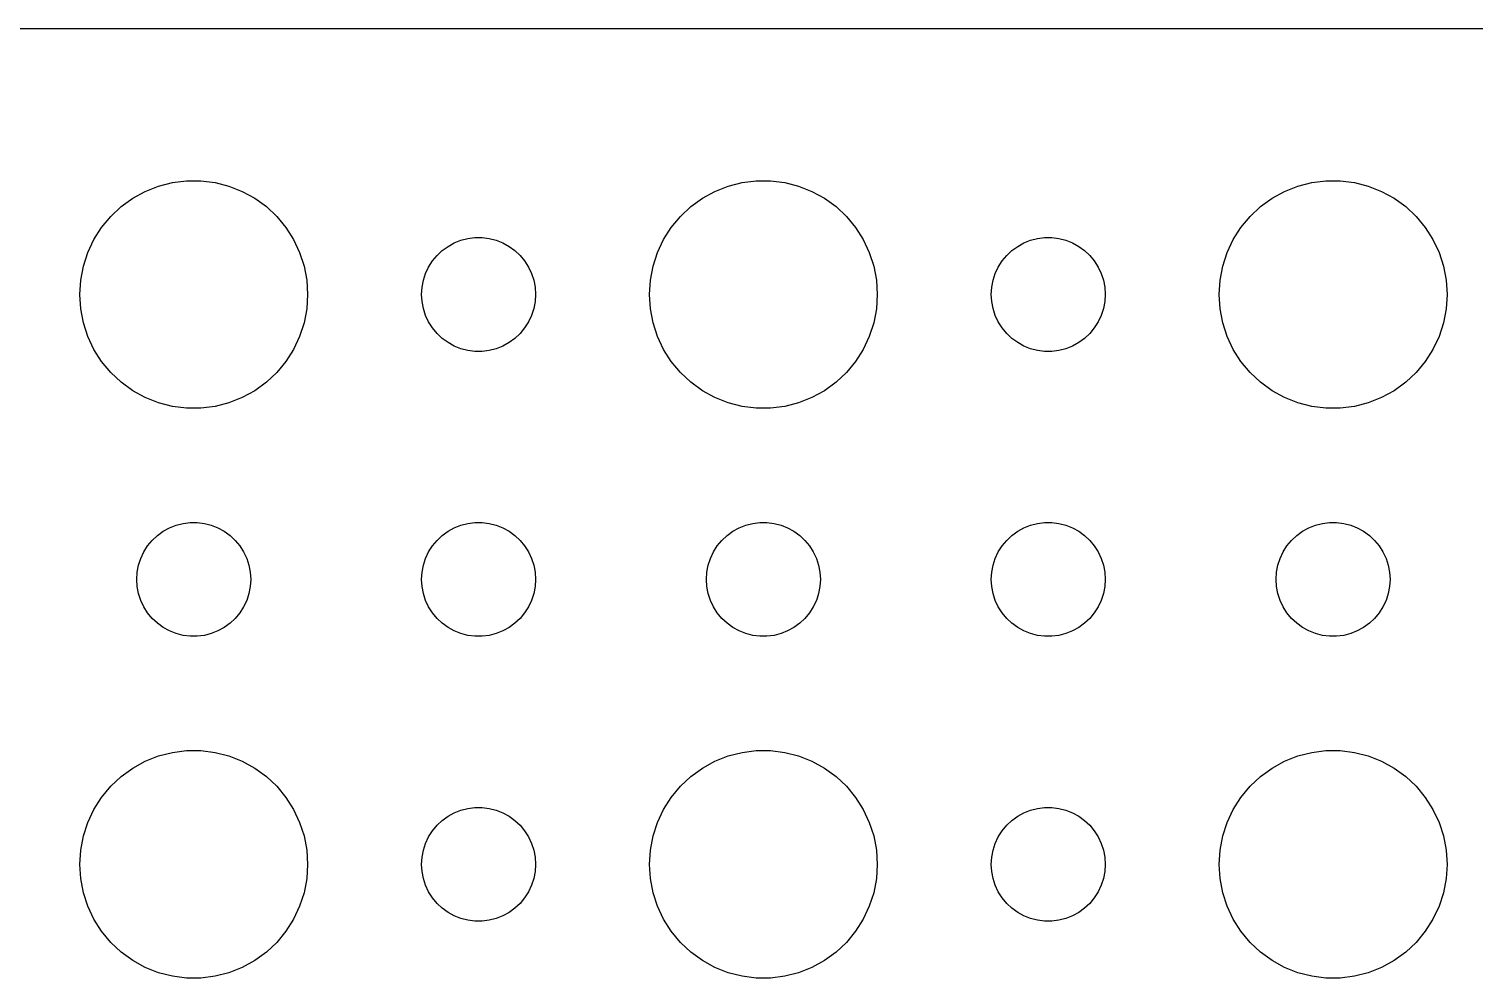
# Model space of a CAD drawing. Header units: metres. Extents: x -67 to 67, y -44 to 44.
# Drawn here: x -4.34 to 33.71, y 19.51 to 44.49 of the extents above; entities that cross this region are included whole.
import ezdxf

# ---------------------------------------------------------------- set-up
doc = ezdxf.new("R2010")
doc.units = ezdxf.units.M

msp = doc.modelspace()

# ---------------------------------------------------------------- linework, layer by layer
for p, q in [((62.3139, 44.4901), (-62.3139, 44.4901)), ((-1.27733, 40.2145), (-0.927048, 40.3532)), ((-0.927048, 40.3532), (-0.562134, 40.4469)), ((-0.562134, 40.4469), (-0.18837, 40.4941)), ((-0.18837, 40.4941), (0.18837, 40.4941)), ((0.18837, 40.4941), (0.562134, 40.4469)), ((0.562134, 40.4469), (0.927048, 40.3532)), ((0.927048, 40.3532), (1.27733, 40.2145)), ((13.7227, 40.2145), (14.0729, 40.3532)), ((14.0729, 40.3532), (14.4379, 40.4469)), ((14.4379, 40.4469), (14.8116, 40.4941)), ((14.8116, 40.4941), (15.1884, 40.4941)), ((15.1884, 40.4941), (15.5621, 40.4469)), ((15.5621, 40.4469), (15.927, 40.3532)), ((15.927, 40.3532), (16.2773, 40.2145)), ((28.7227, 40.2145), (29.0729, 40.3532)), ((29.0729, 40.3532), (29.4379, 40.4469)), ((29.4379, 40.4469), (29.8116, 40.4941)), ((29.8116, 40.4941), (30.1884, 40.4941)), ((30.1884, 40.4941), (30.5621, 40.4469)), ((30.5621, 40.4469), (30.927, 40.3532)), ((30.927, 40.3532), (31.2773, 40.2145)), ((-1.91226, 39.8115), (-1.60747, 40.033)), ((-1.60747, 40.033), (-1.27733, 40.2145)), ((1.27733, 40.2145), (1.60747, 40.033)), ((1.60747, 40.033), (1.91226, 39.8115)), ((13.0877, 39.8115), (13.3925, 40.033)), ((13.3925, 40.033), (13.7227, 40.2145)), ((16.2773, 40.2145), (16.6075, 40.033)), ((16.6075, 40.033), (16.9123, 39.8115)), ((28.0877, 39.8115), (28.3925, 40.033)), ((28.3925, 40.033), (28.7227, 40.2145)), ((31.2773, 40.2145), (31.6075, 40.033)), ((31.6075, 40.033), (31.9123, 39.8115)), ((-2.1869, 39.5536), (-1.91226, 39.8115)), ((1.91226, 39.8115), (2.1869, 39.5536)), ((12.8131, 39.5536), (13.0877, 39.8115)), ((16.9123, 39.8115), (17.1869, 39.5536)), ((27.8131, 39.5536), (28.0877, 39.8115)), ((31.9123, 39.8115), (32.1869, 39.5536)), ((-2.62891, 38.9453), (-2.42705, 39.2634)), ((-2.42705, 39.2634), (-2.1869, 39.5536)), ((2.1869, 39.5536), (2.42705, 39.2634)), ((2.42705, 39.2634), (2.62891, 38.9453)), ((12.3711, 38.9453), (12.5729, 39.2634)), ((12.5729, 39.2634), (12.8131, 39.5536)), ((17.1869, 39.5536), (17.427, 39.2634)), ((17.427, 39.2634), (17.6289, 38.9453)), ((27.3711, 38.9453), (27.5729, 39.2634)), ((27.5729, 39.2634), (27.8131, 39.5536)), ((32.1869, 39.5536), (32.427, 39.2634)), ((32.427, 39.2634), (32.6289, 38.9453)), ((-2.78932, 38.6044), (-2.62891, 38.9453)), ((2.62891, 38.9453), (2.78932, 38.6044)), ((6.69626, 38.7665), (6.86133, 38.8572)), ((6.86133, 38.8572), (7.03647, 38.9266)), ((7.03647, 38.9266), (7.21892, 38.9734)), ((7.21892, 38.9734), (7.40581, 38.997)), ((7.40581, 38.997), (7.59418, 38.997)), ((7.59418, 38.997), (7.78107, 38.9734)), ((7.78107, 38.9734), (7.96352, 38.9266)), ((7.96352, 38.9266), (8.13866, 38.8572)), ((8.13866, 38.8572), (8.30373, 38.7665)), ((12.2107, 38.6044), (12.3711, 38.9453)), ((17.6289, 38.9453), (17.7893, 38.6044)), ((21.6963, 38.7665), (21.8613, 38.8572)), ((21.8613, 38.8572), (22.0365, 38.9266)), ((22.0365, 38.9266), (22.2189, 38.9734)), ((22.2189, 38.9734), (22.4058, 38.997)), ((22.4058, 38.997), (22.5942, 38.997)), ((22.5942, 38.997), (22.7811, 38.9734)), ((22.7811, 38.9734), (22.9635, 38.9266)), ((22.9635, 38.9266), (23.1387, 38.8572)), ((23.1387, 38.8572), (23.3037, 38.7665)), ((27.2107, 38.6044), (27.3711, 38.9453)), ((32.6289, 38.9453), (32.7893, 38.6044)), ((-2.90575, 38.2461), (-2.78932, 38.6044)), ((2.78932, 38.6044), (2.90575, 38.2461)), ((6.28647, 38.3817), (6.40654, 38.5268)), ((6.40654, 38.5268), (6.54385, 38.6558)), ((6.54385, 38.6558), (6.69626, 38.7665)), ((8.30373, 38.7665), (8.45613, 38.6558)), ((8.45613, 38.6558), (8.59344, 38.5268)), ((8.59344, 38.5268), (8.71352, 38.3817)), ((12.0942, 38.2461), (12.2107, 38.6044)), ((17.7893, 38.6044), (17.9057, 38.2461)), ((21.2865, 38.3817), (21.4065, 38.5268)), ((21.4065, 38.5268), (21.5439, 38.6558)), ((21.5439, 38.6558), (21.6963, 38.7665)), ((23.3037, 38.7665), (23.4561, 38.6558)), ((23.4561, 38.6558), (23.5934, 38.5268)), ((23.5934, 38.5268), (23.7135, 38.3817)), ((27.0942, 38.2461), (27.2107, 38.6044)), ((32.7893, 38.6044), (32.9057, 38.2461)), ((-2.97633, 37.876), (-2.90575, 38.2461)), ((2.90575, 38.2461), (2.97633, 37.876)), ((6.10533, 38.0522), (6.18553, 38.2226)), ((6.18553, 38.2226), (6.28647, 38.3817)), ((8.71352, 38.3817), (8.81445, 38.2226)), ((8.81445, 38.2226), (8.89465, 38.0522)), ((12.0237, 37.876), (12.0942, 38.2461)), ((17.9057, 38.2461), (17.9763, 37.876)), ((21.1053, 38.0522), (21.1855, 38.2226)), ((21.1855, 38.2226), (21.2865, 38.3817)), ((23.7135, 38.3817), (23.8145, 38.2226)), ((23.8145, 38.2226), (23.8947, 38.0522)), ((27.0237, 37.876), (27.0942, 38.2461)), ((32.9057, 38.2461), (32.9763, 37.876)), ((-3, 37.5), (-2.97633, 37.876)), ((2.97633, 37.876), (3, 37.5)), ((6, 37.5), (6.01183, 37.688)), ((6.01183, 37.688), (6.04712, 37.873)), ((6.04712, 37.873), (6.10533, 38.0522)), ((8.89465, 38.0522), (8.95287, 37.873)), ((8.95287, 37.873), (8.98816, 37.688)), ((8.98816, 37.688), (9, 37.5)), ((12, 37.5), (12.0237, 37.876)), ((17.9763, 37.876), (18, 37.5)), ((21, 37.5), (21.0118, 37.688)), ((21.0118, 37.688), (21.0471, 37.873)), ((21.0471, 37.873), (21.1053, 38.0522)), ((23.8947, 38.0522), (23.9529, 37.873)), ((23.9529, 37.873), (23.9882, 37.688)), ((23.9882, 37.688), (24, 37.5)), ((27, 37.5), (27.0237, 37.876)), ((32.9763, 37.876), (33, 37.5)), ((-2.97633, 37.124), (-3, 37.5)), ((3, 37.5), (2.97633, 37.124)), ((6.01183, 37.312), (6, 37.5)), ((6.04712, 37.127), (6.01183, 37.312)), ((8.98816, 37.312), (8.95287, 37.127)), ((9, 37.5), (8.98816, 37.312)), ((12.0237, 37.124), (12, 37.5)), ((18, 37.5), (17.9763, 37.124)), ((21.0118, 37.312), (21, 37.5)), ((21.0471, 37.127), (21.0118, 37.312)), ((23.9882, 37.312), (23.9529, 37.127)), ((24, 37.5), (23.9882, 37.312)), ((27.0237, 37.124), (27, 37.5)), ((33, 37.5), (32.9763, 37.124)), ((-2.90575, 36.7539), (-2.97633, 37.124)), ((2.97633, 37.124), (2.90575, 36.7539)), ((6.10533, 36.9478), (6.04712, 37.127)), ((6.18553, 36.7774), (6.10533, 36.9478)), ((8.89465, 36.9478), (8.81445, 36.7774)), ((8.95287, 37.127), (8.89465, 36.9478)), ((12.0942, 36.7539), (12.0237, 37.124)), ((17.9763, 37.124), (17.9057, 36.7539)), ((21.1053, 36.9478), (21.0471, 37.127)), ((21.1855, 36.7774), (21.1053, 36.9478)), ((23.8947, 36.9478), (23.8145, 36.7774)), ((23.9529, 37.127), (23.8947, 36.9478)), ((27.0942, 36.7539), (27.0237, 37.124)), ((32.9763, 37.124), (32.9057, 36.7539)), ((-2.78932, 36.3956), (-2.90575, 36.7539)), ((2.90575, 36.7539), (2.78932, 36.3956)), ((6.28647, 36.6183), (6.18553, 36.7774)), ((6.40654, 36.4732), (6.28647, 36.6183)), ((8.71352, 36.6183), (8.59344, 36.4732)), ((8.81445, 36.7774), (8.71352, 36.6183)), ((12.2107, 36.3956), (12.0942, 36.7539)), ((17.9057, 36.7539), (17.7893, 36.3956)), ((21.2865, 36.6183), (21.1855, 36.7774)), ((21.4065, 36.4732), (21.2865, 36.6183)), ((23.7135, 36.6183), (23.5934, 36.4732)), ((23.8145, 36.7774), (23.7135, 36.6183)), ((27.2107, 36.3956), (27.0942, 36.7539)), ((32.9057, 36.7539), (32.7893, 36.3956)), ((-2.62891, 36.0547), (-2.78932, 36.3956)), ((2.78932, 36.3956), (2.62891, 36.0547)), ((6.54385, 36.3442), (6.40654, 36.4732)), ((6.69626, 36.2335), (6.54385, 36.3442)), ((6.86133, 36.1428), (6.69626, 36.2335)), ((8.30373, 36.2335), (8.13866, 36.1428)), ((8.45613, 36.3442), (8.30373, 36.2335)), ((8.59344, 36.4732), (8.45613, 36.3442)), ((12.3711, 36.0547), (12.2107, 36.3956)), ((17.7893, 36.3956), (17.6289, 36.0547)), ((21.5439, 36.3442), (21.4065, 36.4732)), ((21.6963, 36.2335), (21.5439, 36.3442)), ((21.8613, 36.1428), (21.6963, 36.2335)), ((23.3037, 36.2335), (23.1387, 36.1428)), ((23.4561, 36.3442), (23.3037, 36.2335)), ((23.5934, 36.4732), (23.4561, 36.3442)), ((27.3711, 36.0547), (27.2107, 36.3956)), ((32.7893, 36.3956), (32.6289, 36.0547)), ((-2.42705, 35.7366), (-2.62891, 36.0547)), ((2.62891, 36.0547), (2.42705, 35.7366)), ((7.03647, 36.0734), (6.86133, 36.1428)), ((7.21892, 36.0266), (7.03647, 36.0734)), ((7.40581, 36.003), (7.21892, 36.0266)), ((7.59418, 36.003), (7.40581, 36.003)), ((7.78107, 36.0266), (7.59418, 36.003)), ((7.96352, 36.0734), (7.78107, 36.0266)), ((8.13866, 36.1428), (7.96352, 36.0734)), ((12.5729, 35.7366), (12.3711, 36.0547)), ((17.6289, 36.0547), (17.427, 35.7366)), ((22.0365, 36.0734), (21.8613, 36.1428)), ((22.2189, 36.0266), (22.0365, 36.0734)), ((22.4058, 36.003), (22.2189, 36.0266)), ((22.5942, 36.003), (22.4058, 36.003)), ((22.7811, 36.0266), (22.5942, 36.003)), ((22.9635, 36.0734), (22.7811, 36.0266)), ((23.1387, 36.1428), (22.9635, 36.0734)), ((27.5729, 35.7366), (27.3711, 36.0547)), ((32.6289, 36.0547), (32.427, 35.7366)), ((-2.1869, 35.4464), (-2.42705, 35.7366)), ((-1.91226, 35.1885), (-2.1869, 35.4464)), ((2.1869, 35.4464), (1.91226, 35.1885)), ((2.42705, 35.7366), (2.1869, 35.4464)), ((12.8131, 35.4464), (12.5729, 35.7366)), ((13.0877, 35.1885), (12.8131, 35.4464)), ((17.1869, 35.4464), (16.9123, 35.1885)), ((17.427, 35.7366), (17.1869, 35.4464)), ((27.8131, 35.4464), (27.5729, 35.7366)), ((28.0877, 35.1885), (27.8131, 35.4464)), ((32.1869, 35.4464), (31.9123, 35.1885)), ((32.427, 35.7366), (32.1869, 35.4464)), ((-1.60747, 34.967), (-1.91226, 35.1885)), ((1.91226, 35.1885), (1.60747, 34.967)), ((13.3925, 34.967), (13.0877, 35.1885)), ((16.9123, 35.1885), (16.6075, 34.967)), ((28.3925, 34.967), (28.0877, 35.1885)), ((31.9123, 35.1885), (31.6075, 34.967)), ((-1.27733, 34.7855), (-1.60747, 34.967)), ((-0.927048, 34.6468), (-1.27733, 34.7855)), ((-0.562134, 34.5531), (-0.927048, 34.6468)), ((0.927048, 34.6468), (0.562134, 34.5531)), ((1.27733, 34.7855), (0.927048, 34.6468)), ((1.60747, 34.967), (1.27733, 34.7855)), ((13.7227, 34.7855), (13.3925, 34.967)), ((14.0729, 34.6468), (13.7227, 34.7855)), ((14.4379, 34.5531), (14.0729, 34.6468)), ((15.927, 34.6468), (15.5621, 34.5531)), ((16.2773, 34.7855), (15.927, 34.6468)), ((16.6075, 34.967), (16.2773, 34.7855)), ((28.7227, 34.7855), (28.3925, 34.967)), ((29.0729, 34.6468), (28.7227, 34.7855)), ((29.4379, 34.5531), (29.0729, 34.6468)), ((30.927, 34.6468), (30.5621, 34.5531)), ((31.2773, 34.7855), (30.927, 34.6468)), ((31.6075, 34.967), (31.2773, 34.7855)), ((-0.18837, 34.5059), (-0.562134, 34.5531)), ((0.18837, 34.5059), (-0.18837, 34.5059)), ((0.562134, 34.5531), (0.18837, 34.5059)), ((14.8116, 34.5059), (14.4379, 34.5531)), ((15.1884, 34.5059), (14.8116, 34.5059)), ((15.5621, 34.5531), (15.1884, 34.5059)), ((29.8116, 34.5059), (29.4379, 34.5531)), ((30.1884, 34.5059), (29.8116, 34.5059)), ((30.5621, 34.5531), (30.1884, 34.5059)), ((-0.956131, 31.1558), (-0.803726, 31.2665)), ((-0.803726, 31.2665), (-0.638657, 31.3572)), ((-0.638657, 31.3572), (-0.463516, 31.4266)), ((-0.463516, 31.4266), (-0.281067, 31.4734)), ((-0.281067, 31.4734), (-0.094177, 31.497)), ((-0.094177, 31.497), (0.094177, 31.497)), ((0.094177, 31.497), (0.281067, 31.4734)), ((0.281067, 31.4734), (0.463516, 31.4266)), ((0.463516, 31.4266), (0.638657, 31.3572)), ((0.638657, 31.3572), (0.803726, 31.2665)), ((0.803726, 31.2665), (0.956131, 31.1558)), ((6.54385, 31.1558), (6.69626, 31.2665)), ((6.69626, 31.2665), (6.86133, 31.3572)), ((6.86133, 31.3572), (7.03647, 31.4266)), ((7.03647, 31.4266), (7.21892, 31.4734)), ((7.21892, 31.4734), (7.40581, 31.497)), ((7.40581, 31.497), (7.59418, 31.497)), ((7.59418, 31.497), (7.78107, 31.4734)), ((7.78107, 31.4734), (7.96352, 31.4266)), ((7.96352, 31.4266), (8.13866, 31.3572)), ((8.13866, 31.3572), (8.30373, 31.2665)), ((8.30373, 31.2665), (8.45613, 31.1558)), ((14.0439, 31.1558), (14.1963, 31.2665)), ((14.1963, 31.2665), (14.3613, 31.3572)), ((14.3613, 31.3572), (14.5365, 31.4266)), ((14.5365, 31.4266), (14.7189, 31.4734)), ((14.7189, 31.4734), (14.9058, 31.497)), ((14.9058, 31.497), (15.0942, 31.497)), ((15.0942, 31.497), (15.2811, 31.4734)), ((15.2811, 31.4734), (15.4635, 31.4266)), ((15.4635, 31.4266), (15.6387, 31.3572)), ((15.6387, 31.3572), (15.8037, 31.2665)), ((15.8037, 31.2665), (15.9561, 31.1558)), ((21.5439, 31.1558), (21.6963, 31.2665)), ((21.6963, 31.2665), (21.8613, 31.3572)), ((21.8613, 31.3572), (22.0365, 31.4266)), ((22.0365, 31.4266), (22.2189, 31.4734)), ((22.2189, 31.4734), (22.4058, 31.497)), ((22.4058, 31.497), (22.5942, 31.497)), ((22.5942, 31.497), (22.7811, 31.4734)), ((22.7811, 31.4734), (22.9635, 31.4266)), ((22.9635, 31.4266), (23.1387, 31.3572)), ((23.1387, 31.3572), (23.3037, 31.2665)), ((23.3037, 31.2665), (23.4561, 31.1558)), ((29.0439, 31.1558), (29.1963, 31.2665)), ((29.1963, 31.2665), (29.3613, 31.3572)), ((29.3613, 31.3572), (29.5365, 31.4266)), ((29.5365, 31.4266), (29.7189, 31.4734)), ((29.7189, 31.4734), (29.9058, 31.497)), ((29.9058, 31.497), (30.0942, 31.497)), ((30.0942, 31.497), (30.2811, 31.4734)), ((30.2811, 31.4734), (30.4635, 31.4266)), ((30.4635, 31.4266), (30.6387, 31.3572)), ((30.6387, 31.3572), (30.8037, 31.2665)), ((30.8037, 31.2665), (30.9561, 31.1558)), ((-1.31445, 30.7226), (-1.21352, 30.8817)), ((-1.21352, 30.8817), (-1.09344, 31.0268)), ((-1.09344, 31.0268), (-0.956131, 31.1558)), ((0.956131, 31.1558), (1.09344, 31.0268)), ((1.09344, 31.0268), (1.21352, 30.8817)), ((1.21352, 30.8817), (1.31445, 30.7226)), ((6.18553, 30.7226), (6.28647, 30.8817)), ((6.28647, 30.8817), (6.40654, 31.0268)), ((6.40654, 31.0268), (6.54385, 31.1558)), ((8.45613, 31.1558), (8.59344, 31.0268)), ((8.59344, 31.0268), (8.71352, 30.8817)), ((8.71352, 30.8817), (8.81445, 30.7226)), ((13.6855, 30.7226), (13.7865, 30.8817)), ((13.7865, 30.8817), (13.9065, 31.0268)), ((13.9065, 31.0268), (14.0439, 31.1558)), ((15.9561, 31.1558), (16.0934, 31.0268)), ((16.0934, 31.0268), (16.2135, 30.8817)), ((16.2135, 30.8817), (16.3145, 30.7226)), ((21.1855, 30.7226), (21.2865, 30.8817)), ((21.2865, 30.8817), (21.4065, 31.0268)), ((21.4065, 31.0268), (21.5439, 31.1558)), ((23.4561, 31.1558), (23.5934, 31.0268)), ((23.5934, 31.0268), (23.7135, 30.8817)), ((23.7135, 30.8817), (23.8145, 30.7226)), ((28.6855, 30.7226), (28.7865, 30.8817)), ((28.7865, 30.8817), (28.9065, 31.0268)), ((28.9065, 31.0268), (29.0439, 31.1558)), ((30.9561, 31.1558), (31.0934, 31.0268)), ((31.0934, 31.0268), (31.2135, 30.8817)), ((31.2135, 30.8817), (31.3145, 30.7226)), ((-1.45287, 30.373), (-1.39465, 30.5522)), ((-1.39465, 30.5522), (-1.31445, 30.7226)), ((1.31445, 30.7226), (1.39465, 30.5522)), ((1.39465, 30.5522), (1.45287, 30.373)), ((6.04712, 30.373), (6.10533, 30.5522)), ((6.10533, 30.5522), (6.18553, 30.7226)), ((8.81445, 30.7226), (8.89465, 30.5522)), ((8.89465, 30.5522), (8.95287, 30.373)), ((13.5471, 30.373), (13.6053, 30.5522)), ((13.6053, 30.5522), (13.6855, 30.7226)), ((16.3145, 30.7226), (16.3947, 30.5522)), ((16.3947, 30.5522), (16.4529, 30.373)), ((21.0471, 30.373), (21.1053, 30.5522)), ((21.1053, 30.5522), (21.1855, 30.7226)), ((23.8145, 30.7226), (23.8947, 30.5522)), ((23.8947, 30.5522), (23.9529, 30.373)), ((28.5471, 30.373), (28.6053, 30.5522)), ((28.6053, 30.5522), (28.6855, 30.7226)), ((31.3145, 30.7226), (31.3947, 30.5522)), ((31.3947, 30.5522), (31.4529, 30.373)), ((-1.5, 30), (-1.48816, 30.188)), ((-1.48816, 30.188), (-1.45287, 30.373)), ((1.45287, 30.373), (1.48816, 30.188)), ((1.48816, 30.188), (1.5, 30)), ((6, 30), (6.01183, 30.188)), ((6.01183, 30.188), (6.04712, 30.373)), ((8.95287, 30.373), (8.98816, 30.188)), ((8.98816, 30.188), (9, 30)), ((13.5, 30), (13.5118, 30.188)), ((13.5118, 30.188), (13.5471, 30.373)), ((16.4529, 30.373), (16.4882, 30.188)), ((16.4882, 30.188), (16.5, 30)), ((21, 30), (21.0118, 30.188)), ((21.0118, 30.188), (21.0471, 30.373)), ((23.9529, 30.373), (23.9882, 30.188)), ((23.9882, 30.188), (24, 30)), ((28.5, 30), (28.5118, 30.188)), ((28.5118, 30.188), (28.5471, 30.373)), ((31.4529, 30.373), (31.4882, 30.188)), ((31.4882, 30.188), (31.5, 30)), ((-1.48816, 29.812), (-1.5, 30)), ((-1.45287, 29.627), (-1.48816, 29.812)), ((1.48816, 29.812), (1.45287, 29.627)), ((1.5, 30), (1.48816, 29.812)), ((6.01183, 29.812), (6, 30)), ((6.04712, 29.627), (6.01183, 29.812)), ((8.98816, 29.812), (8.95287, 29.627)), ((9, 30), (8.98816, 29.812)), ((13.5118, 29.812), (13.5, 30)), ((13.5471, 29.627), (13.5118, 29.812)), ((16.4882, 29.812), (16.4529, 29.627)), ((16.5, 30), (16.4882, 29.812)), ((21.0118, 29.812), (21, 30)), ((21.0471, 29.627), (21.0118, 29.812)), ((23.9882, 29.812), (23.9529, 29.627)), ((24, 30), (23.9882, 29.812)), ((28.5118, 29.812), (28.5, 30)), ((28.5471, 29.627), (28.5118, 29.812)), ((31.4882, 29.812), (31.4529, 29.627)), ((31.5, 30), (31.4882, 29.812)), ((-1.39465, 29.4478), (-1.45287, 29.627)), ((-1.31445, 29.2774), (-1.39465, 29.4478)), ((1.39465, 29.4478), (1.31445, 29.2774)), ((1.45287, 29.627), (1.39465, 29.4478)), ((6.10533, 29.4478), (6.04712, 29.627)), ((6.18553, 29.2774), (6.10533, 29.4478)), ((8.89465, 29.4478), (8.81445, 29.2774)), ((8.95287, 29.627), (8.89465, 29.4478)), ((13.6053, 29.4478), (13.5471, 29.627)), ((13.6855, 29.2774), (13.6053, 29.4478)), ((16.3947, 29.4478), (16.3145, 29.2774)), ((16.4529, 29.627), (16.3947, 29.4478)), ((21.1053, 29.4478), (21.0471, 29.627)), ((21.1855, 29.2774), (21.1053, 29.4478)), ((23.8947, 29.4478), (23.8145, 29.2774)), ((23.9529, 29.627), (23.8947, 29.4478)), ((28.6053, 29.4478), (28.5471, 29.627)), ((28.6855, 29.2774), (28.6053, 29.4478)), ((31.3947, 29.4478), (31.3145, 29.2774)), ((31.4529, 29.627), (31.3947, 29.4478)), ((-1.21352, 29.1183), (-1.31445, 29.2774)), ((-1.09344, 28.9732), (-1.21352, 29.1183)), ((-0.956131, 28.8442), (-1.09344, 28.9732)), ((1.09344, 28.9732), (0.956131, 28.8442)), ((1.21352, 29.1183), (1.09344, 28.9732)), ((1.31445, 29.2774), (1.21352, 29.1183)), ((6.28647, 29.1183), (6.18553, 29.2774)), ((6.40654, 28.9732), (6.28647, 29.1183)), ((6.54385, 28.8442), (6.40654, 28.9732)), ((8.59344, 28.9732), (8.45613, 28.8442)), ((8.71352, 29.1183), (8.59344, 28.9732)), ((8.81445, 29.2774), (8.71352, 29.1183)), ((13.7865, 29.1183), (13.6855, 29.2774)), ((13.9065, 28.9732), (13.7865, 29.1183)), ((14.0439, 28.8442), (13.9065, 28.9732)), ((16.0934, 28.9732), (15.9561, 28.8442)), ((16.2135, 29.1183), (16.0934, 28.9732)), ((16.3145, 29.2774), (16.2135, 29.1183)), ((21.2865, 29.1183), (21.1855, 29.2774)), ((21.4065, 28.9732), (21.2865, 29.1183)), ((21.5439, 28.8442), (21.4065, 28.9732)), ((23.5934, 28.9732), (23.4561, 28.8442)), ((23.7135, 29.1183), (23.5934, 28.9732)), ((23.8145, 29.2774), (23.7135, 29.1183)), ((28.7865, 29.1183), (28.6855, 29.2774)), ((28.9065, 28.9732), (28.7865, 29.1183)), ((29.0439, 28.8442), (28.9065, 28.9732)), ((31.0934, 28.9732), (30.9561, 28.8442)), ((31.2135, 29.1183), (31.0934, 28.9732)), ((31.3145, 29.2774), (31.2135, 29.1183)), ((-0.803726, 28.7335), (-0.956131, 28.8442)), ((-0.638657, 28.6427), (-0.803726, 28.7335)), ((-0.463516, 28.5734), (-0.638657, 28.6427)), ((-0.281067, 28.5266), (-0.463516, 28.5734)), ((0.463516, 28.5734), (0.281067, 28.5266)), ((0.638657, 28.6427), (0.463516, 28.5734)), ((0.803726, 28.7335), (0.638657, 28.6427)), ((0.956131, 28.8442), (0.803726, 28.7335)), ((6.69626, 28.7335), (6.54385, 28.8442)), ((6.86133, 28.6427), (6.69626, 28.7335)), ((7.03647, 28.5734), (6.86133, 28.6427)), ((7.21892, 28.5266), (7.03647, 28.5734)), ((7.96352, 28.5734), (7.78107, 28.5266)), ((8.13866, 28.6427), (7.96352, 28.5734)), ((8.30373, 28.7335), (8.13866, 28.6427)), ((8.45613, 28.8442), (8.30373, 28.7335)), ((14.1963, 28.7335), (14.0439, 28.8442)), ((14.3613, 28.6427), (14.1963, 28.7335)), ((14.5365, 28.5734), (14.3613, 28.6427)), ((14.7189, 28.5266), (14.5365, 28.5734)), ((15.4635, 28.5734), (15.2811, 28.5266)), ((15.6387, 28.6427), (15.4635, 28.5734)), ((15.8037, 28.7335), (15.6387, 28.6427)), ((15.9561, 28.8442), (15.8037, 28.7335)), ((21.6963, 28.7335), (21.5439, 28.8442)), ((21.8613, 28.6427), (21.6963, 28.7335)), ((22.0365, 28.5734), (21.8613, 28.6427)), ((22.2189, 28.5266), (22.0365, 28.5734)), ((22.9635, 28.5734), (22.7811, 28.5266)), ((23.1387, 28.6427), (22.9635, 28.5734)), ((23.3037, 28.7335), (23.1387, 28.6427)), ((23.4561, 28.8442), (23.3037, 28.7335)), ((29.1963, 28.7335), (29.0439, 28.8442)), ((29.3613, 28.6427), (29.1963, 28.7335)), ((29.5365, 28.5734), (29.3613, 28.6427)), ((29.7189, 28.5266), (29.5365, 28.5734)), ((30.4635, 28.5734), (30.2811, 28.5266)), ((30.6387, 28.6427), (30.4635, 28.5734)), ((30.8037, 28.7335), (30.6387, 28.6427)), ((30.9561, 28.8442), (30.8037, 28.7335)), ((-0.094177, 28.503), (-0.281067, 28.5266)), ((0.094177, 28.503), (-0.094177, 28.503)), ((0.281067, 28.5266), (0.094177, 28.503)), ((7.40581, 28.503), (7.21892, 28.5266)), ((7.59418, 28.503), (7.40581, 28.503)), ((7.78107, 28.5266), (7.59418, 28.503)), ((14.9058, 28.503), (14.7189, 28.5266)), ((15.0942, 28.503), (14.9058, 28.503)), ((15.2811, 28.5266), (15.0942, 28.503)), ((22.4058, 28.503), (22.2189, 28.5266)), ((22.5942, 28.503), (22.4058, 28.503)), ((22.7811, 28.5266), (22.5942, 28.503)), ((29.9058, 28.503), (29.7189, 28.5266)), ((30.0942, 28.503), (29.9058, 28.503)), ((30.2811, 28.5266), (30.0942, 28.503)), ((-1.60747, 25.033), (-1.27733, 25.2145)), ((-1.27733, 25.2145), (-0.927048, 25.3532)), ((-0.927048, 25.3532), (-0.562134, 25.4469)), ((-0.562134, 25.4469), (-0.18837, 25.4941)), ((-0.18837, 25.4941), (0.18837, 25.4941)), ((0.18837, 25.4941), (0.562134, 25.4469)), ((0.562134, 25.4469), (0.927048, 25.3532)), ((0.927048, 25.3532), (1.27733, 25.2145)), ((1.27733, 25.2145), (1.60747, 25.033)), ((13.3925, 25.033), (13.7227, 25.2145)), ((13.7227, 25.2145), (14.0729, 25.3532)), ((14.0729, 25.3532), (14.4379, 25.4469)), ((14.4379, 25.4469), (14.8116, 25.4941)), ((14.8116, 25.4941), (15.1884, 25.4941)), ((15.1884, 25.4941), (15.5621, 25.4469)), ((15.5621, 25.4469), (15.927, 25.3532)), ((15.927, 25.3532), (16.2773, 25.2145)), ((16.2773, 25.2145), (16.6075, 25.033)), ((28.3925, 25.033), (28.7227, 25.2145)), ((28.7227, 25.2145), (29.0729, 25.3532)), ((29.0729, 25.3532), (29.4379, 25.4469)), ((29.4379, 25.4469), (29.8116, 25.4941)), ((29.8116, 25.4941), (30.1884, 25.4941)), ((30.1884, 25.4941), (30.5621, 25.4469)), ((30.5621, 25.4469), (30.927, 25.3532)), ((30.927, 25.3532), (31.2773, 25.2145)), ((31.2773, 25.2145), (31.6075, 25.033)), ((-2.1869, 24.5536), (-1.91226, 24.8115)), ((-1.91226, 24.8115), (-1.60747, 25.033)), ((1.60747, 25.033), (1.91226, 24.8115)), ((1.91226, 24.8115), (2.1869, 24.5536)), ((12.8131, 24.5536), (13.0877, 24.8115)), ((13.0877, 24.8115), (13.3925, 25.033)), ((16.6075, 25.033), (16.9123, 24.8115)), ((16.9123, 24.8115), (17.1869, 24.5536)), ((27.8131, 24.5536), (28.0877, 24.8115)), ((28.0877, 24.8115), (28.3925, 25.033)), ((31.6075, 25.033), (31.9123, 24.8115)), ((31.9123, 24.8115), (32.1869, 24.5536)), ((-2.42705, 24.2634), (-2.1869, 24.5536)), ((2.1869, 24.5536), (2.42705, 24.2634)), ((12.5729, 24.2634), (12.8131, 24.5536)), ((17.1869, 24.5536), (17.427, 24.2634)), ((27.5729, 24.2634), (27.8131, 24.5536)), ((32.1869, 24.5536), (32.427, 24.2634)), ((-2.62891, 23.9453), (-2.42705, 24.2634)), ((2.42705, 24.2634), (2.62891, 23.9453)), ((7.21892, 23.9734), (7.40581, 23.997)), ((7.40581, 23.997), (7.59418, 23.997)), ((7.59418, 23.997), (7.78107, 23.9734)), ((12.3711, 23.9453), (12.5729, 24.2634)), ((17.427, 24.2634), (17.6289, 23.9453)), ((22.2189, 23.9734), (22.4058, 23.997)), ((22.4058, 23.997), (22.5942, 23.997)), ((22.5942, 23.997), (22.7811, 23.9734)), ((27.3711, 23.9453), (27.5729, 24.2634)), ((32.427, 24.2634), (32.6289, 23.9453)), ((-2.90575, 23.2461), (-2.78932, 23.6044)), ((-2.78932, 23.6044), (-2.62891, 23.9453)), ((2.62891, 23.9453), (2.78932, 23.6044)), ((2.78932, 23.6044), (2.90575, 23.2461)), ((6.40654, 23.5268), (6.54385, 23.6558)), ((6.54385, 23.6558), (6.69626, 23.7665)), ((6.69626, 23.7665), (6.86133, 23.8572)), ((6.86133, 23.8572), (7.03647, 23.9266)), ((7.03647, 23.9266), (7.21892, 23.9734)), ((7.78107, 23.9734), (7.96352, 23.9266)), ((7.96352, 23.9266), (8.13866, 23.8572)), ((8.13866, 23.8572), (8.30373, 23.7665)), ((8.30373, 23.7665), (8.45613, 23.6558)), ((8.45613, 23.6558), (8.59344, 23.5268)), ((12.0942, 23.2461), (12.2107, 23.6044)), ((12.2107, 23.6044), (12.3711, 23.9453)), ((17.6289, 23.9453), (17.7893, 23.6044)), ((17.7893, 23.6044), (17.9057, 23.2461)), ((21.4065, 23.5268), (21.5439, 23.6558)), ((21.5439, 23.6558), (21.6963, 23.7665)), ((21.6963, 23.7665), (21.8613, 23.8572)), ((21.8613, 23.8572), (22.0365, 23.9266)), ((22.0365, 23.9266), (22.2189, 23.9734)), ((22.7811, 23.9734), (22.9635, 23.9266)), ((22.9635, 23.9266), (23.1387, 23.8572)), ((23.1387, 23.8572), (23.3037, 23.7665)), ((23.3037, 23.7665), (23.4561, 23.6558)), ((23.4561, 23.6558), (23.5934, 23.5268)), ((27.0942, 23.2461), (27.2107, 23.6044)), ((27.2107, 23.6044), (27.3711, 23.9453)), ((32.6289, 23.9453), (32.7893, 23.6044)), ((32.7893, 23.6044), (32.9057, 23.2461)), ((-2.97633, 22.876), (-2.90575, 23.2461)), ((2.90575, 23.2461), (2.97633, 22.876)), ((6.10533, 23.0522), (6.18553, 23.2226)), ((6.18553, 23.2226), (6.28647, 23.3817)), ((6.28647, 23.3817), (6.40654, 23.5268)), ((8.59344, 23.5268), (8.71352, 23.3817)), ((8.71352, 23.3817), (8.81445, 23.2226)), ((8.81445, 23.2226), (8.89465, 23.0522)), ((12.0237, 22.876), (12.0942, 23.2461)), ((17.9057, 23.2461), (17.9763, 22.876)), ((21.1053, 23.0522), (21.1855, 23.2226)), ((21.1855, 23.2226), (21.2865, 23.3817)), ((21.2865, 23.3817), (21.4065, 23.5268)), ((23.5934, 23.5268), (23.7135, 23.3817)), ((23.7135, 23.3817), (23.8145, 23.2226)), ((23.8145, 23.2226), (23.8947, 23.0522)), ((27.0237, 22.876), (27.0942, 23.2461)), ((32.9057, 23.2461), (32.9763, 22.876)), ((-3, 22.5), (-2.97633, 22.876)), ((2.97633, 22.876), (3, 22.5)), ((6.01183, 22.688), (6.04712, 22.873)), ((6.04712, 22.873), (6.10533, 23.0522)), ((8.89465, 23.0522), (8.95287, 22.873)), ((8.95287, 22.873), (8.98816, 22.688)), ((12, 22.5), (12.0237, 22.876)), ((17.9763, 22.876), (18, 22.5)), ((21.0118, 22.688), (21.0471, 22.873)), ((21.0471, 22.873), (21.1053, 23.0522)), ((23.8947, 23.0522), (23.9529, 22.873)), ((23.9529, 22.873), (23.9882, 22.688)), ((27, 22.5), (27.0237, 22.876)), ((32.9763, 22.876), (33, 22.5)), ((-2.97633, 22.124), (-3, 22.5)), ((3, 22.5), (2.97633, 22.124)), ((6, 22.5), (6.01183, 22.688)), ((6.01183, 22.312), (6, 22.5)), ((8.98816, 22.688), (9, 22.5)), ((9, 22.5), (8.98816, 22.312)), ((12.0237, 22.124), (12, 22.5)), ((18, 22.5), (17.9763, 22.124)), ((21, 22.5), (21.0118, 22.688)), ((21.0118, 22.312), (21, 22.5)), ((23.9882, 22.688), (24, 22.5)), ((24, 22.5), (23.9882, 22.312)), ((27.0237, 22.124), (27, 22.5)), ((33, 22.5), (32.9763, 22.124)), ((-2.90575, 21.7539), (-2.97633, 22.124)), ((2.97633, 22.124), (2.90575, 21.7539)), ((6.04712, 22.127), (6.01183, 22.312)), ((6.10533, 21.9478), (6.04712, 22.127)), ((8.95287, 22.127), (8.89465, 21.9478)), ((8.98816, 22.312), (8.95287, 22.127)), ((12.0942, 21.7539), (12.0237, 22.124)), ((17.9763, 22.124), (17.9057, 21.7539)), ((21.0471, 22.127), (21.0118, 22.312)), ((21.1053, 21.9478), (21.0471, 22.127)), ((23.9529, 22.127), (23.8947, 21.9478)), ((23.9882, 22.312), (23.9529, 22.127)), ((27.0942, 21.7539), (27.0237, 22.124)), ((32.9763, 22.124), (32.9057, 21.7539)), ((-2.78932, 21.3956), (-2.90575, 21.7539)), ((2.90575, 21.7539), (2.78932, 21.3956)), ((6.18553, 21.7774), (6.10533, 21.9478)), ((6.28647, 21.6183), (6.18553, 21.7774)), ((8.81445, 21.7774), (8.71352, 21.6183)), ((8.89465, 21.9478), (8.81445, 21.7774)), ((12.2107, 21.3956), (12.0942, 21.7539)), ((17.9057, 21.7539), (17.7893, 21.3956)), ((21.1855, 21.7774), (21.1053, 21.9478)), ((21.2865, 21.6183), (21.1855, 21.7774)), ((23.8145, 21.7774), (23.7135, 21.6183)), ((23.8947, 21.9478), (23.8145, 21.7774)), ((27.2107, 21.3956), (27.0942, 21.7539)), ((32.9057, 21.7539), (32.7893, 21.3956)), ((-2.62891, 21.0547), (-2.78932, 21.3956)), ((2.78932, 21.3956), (2.62891, 21.0547)), ((6.40654, 21.4732), (6.28647, 21.6183)), ((6.54385, 21.3442), (6.40654, 21.4732)), ((6.69626, 21.2335), (6.54385, 21.3442)), ((8.45613, 21.3442), (8.30373, 21.2335)), ((8.59344, 21.4732), (8.45613, 21.3442)), ((8.71352, 21.6183), (8.59344, 21.4732)), ((12.3711, 21.0547), (12.2107, 21.3956)), ((17.7893, 21.3956), (17.6289, 21.0547)), ((21.4065, 21.4732), (21.2865, 21.6183)), ((21.5439, 21.3442), (21.4065, 21.4732)), ((21.6963, 21.2335), (21.5439, 21.3442)), ((23.4561, 21.3442), (23.3037, 21.2335)), ((23.5934, 21.4732), (23.4561, 21.3442)), ((23.7135, 21.6183), (23.5934, 21.4732)), ((27.3711, 21.0547), (27.2107, 21.3956)), ((32.7893, 21.3956), (32.6289, 21.0547)), ((-2.42705, 20.7366), (-2.62891, 21.0547)), ((2.62891, 21.0547), (2.42705, 20.7366)), ((6.86133, 21.1427), (6.69626, 21.2335)), ((7.03647, 21.0734), (6.86133, 21.1427)), ((7.21892, 21.0266), (7.03647, 21.0734)), ((7.40581, 21.003), (7.21892, 21.0266)), ((7.59418, 21.003), (7.40581, 21.003)), ((7.78107, 21.0266), (7.59418, 21.003)), ((7.96352, 21.0734), (7.78107, 21.0266)), ((8.13866, 21.1427), (7.96352, 21.0734)), ((8.30373, 21.2335), (8.13866, 21.1427)), ((12.5729, 20.7366), (12.3711, 21.0547)), ((17.6289, 21.0547), (17.427, 20.7366)), ((21.8613, 21.1427), (21.6963, 21.2335)), ((22.0365, 21.0734), (21.8613, 21.1427)), ((22.2189, 21.0266), (22.0365, 21.0734)), ((22.4058, 21.003), (22.2189, 21.0266)), ((22.5942, 21.003), (22.4058, 21.003)), ((22.7811, 21.0266), (22.5942, 21.003)), ((22.9635, 21.0734), (22.7811, 21.0266)), ((23.1387, 21.1427), (22.9635, 21.0734)), ((23.3037, 21.2335), (23.1387, 21.1427)), ((27.5729, 20.7366), (27.3711, 21.0547)), ((32.6289, 21.0547), (32.427, 20.7366)), ((-2.1869, 20.4464), (-2.42705, 20.7366)), ((2.42705, 20.7366), (2.1869, 20.4464)), ((12.8131, 20.4464), (12.5729, 20.7366)), ((17.427, 20.7366), (17.1869, 20.4464)), ((27.8131, 20.4464), (27.5729, 20.7366)), ((32.427, 20.7366), (32.1869, 20.4464)), ((-1.91226, 20.1884), (-2.1869, 20.4464)), ((-1.60747, 19.967), (-1.91226, 20.1884)), ((1.91226, 20.1884), (1.60747, 19.967)), ((2.1869, 20.4464), (1.91226, 20.1884)), ((13.0877, 20.1884), (12.8131, 20.4464)), ((13.3925, 19.967), (13.0877, 20.1884)), ((16.9123, 20.1884), (16.6075, 19.967)), ((17.1869, 20.4464), (16.9123, 20.1884)), ((28.0877, 20.1884), (27.8131, 20.4464)), ((28.3925, 19.967), (28.0877, 20.1884)), ((31.9123, 20.1884), (31.6075, 19.967)), ((32.1869, 20.4464), (31.9123, 20.1884)), ((-1.27733, 19.7855), (-1.60747, 19.967)), ((1.60747, 19.967), (1.27733, 19.7855)), ((13.7227, 19.7855), (13.3925, 19.967)), ((16.6075, 19.967), (16.2773, 19.7855)), ((28.7227, 19.7855), (28.3925, 19.967)), ((31.6075, 19.967), (31.2773, 19.7855)), ((-0.927048, 19.6468), (-1.27733, 19.7855)), ((-0.562134, 19.5531), (-0.927048, 19.6468)), ((-0.18837, 19.5059), (-0.562134, 19.5531)), ((0.18837, 19.5059), (-0.18837, 19.5059)), ((0.562134, 19.5531), (0.18837, 19.5059)), ((0.927048, 19.6468), (0.562134, 19.5531)), ((1.27733, 19.7855), (0.927048, 19.6468)), ((14.0729, 19.6468), (13.7227, 19.7855)), ((14.4379, 19.5531), (14.0729, 19.6468)), ((14.8116, 19.5059), (14.4379, 19.5531)), ((15.1884, 19.5059), (14.8116, 19.5059)), ((15.5621, 19.5531), (15.1884, 19.5059)), ((15.927, 19.6468), (15.5621, 19.5531)), ((16.2773, 19.7855), (15.927, 19.6468)), ((29.0729, 19.6468), (28.7227, 19.7855)), ((29.4379, 19.5531), (29.0729, 19.6468)), ((29.8116, 19.5059), (29.4379, 19.5531)), ((30.1884, 19.5059), (29.8116, 19.5059)), ((30.5621, 19.5531), (30.1884, 19.5059)), ((30.927, 19.6468), (30.5621, 19.5531)), ((31.2773, 19.7855), (30.927, 19.6468))]:
    msp.add_line(p, q)

doc.saveas('drawing.dxf')
